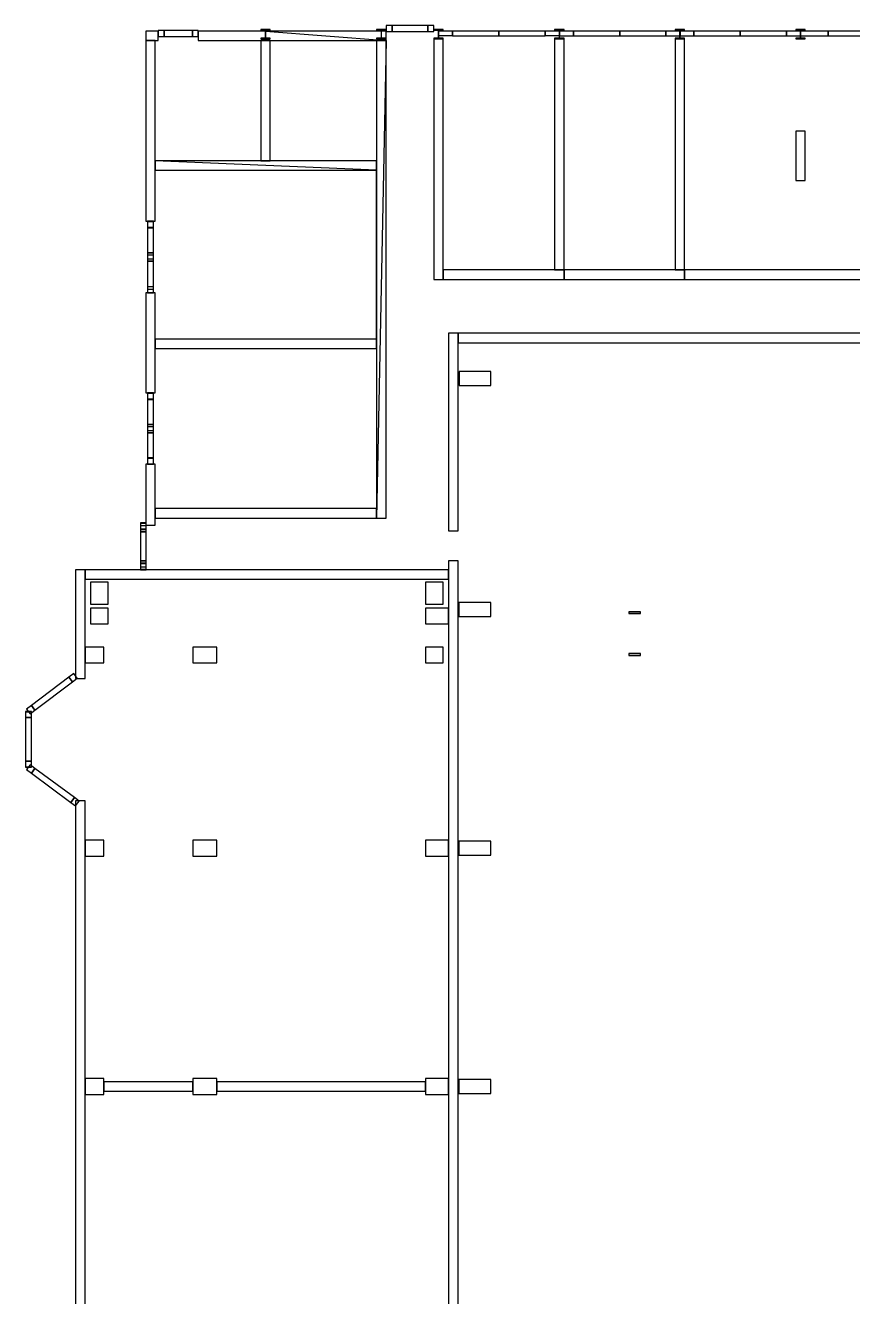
# Model space of a CAD drawing. Extents: x -90 to 76, y -159 to 143.
# Drawn here: x -90.4 to -7.1, y 15.4 to 143.4 of the extents above; entities that cross this region are included whole.
import ezdxf

# ---------------------------------------------------------------- set-up
doc = ezdxf.new("R2010")
doc.units = 0
doc.layers.get('0').update_dxf_attribs({"linetype": 'CONTINUOUS'})

msp = doc.modelspace()

# ---------------------------------------------------------------- linework, layer by layer
for points in [[(-54.070202, 142.798996), (-53.4702, 142.798996), (-53.4702, 142.798996), (-53.4702, 143.399002), (-53.4702, 143.399002), (-54.070202, 143.399002), (-54.070202, 143.399002), (-54.070202, 142.798996), (-54.070202, 142.798996)], [(-49.870201, 142.798996), (-49.870201, 143.399002), (-49.870201, 143.399002), (-53.4702, 143.399002), (-53.4702, 142.798996), (-53.4702, 142.798996), (-53.4702, 142.798996), (-49.870201, 142.798996), (-49.870201, 142.798996)], [(-49.270199, 142.798996), (-49.270199, 142.798996), (-49.270199, 142.798996), (-49.270199, 143.399002), (-49.870201, 143.399002), (-49.870201, 143.399002), (-49.870201, 143.399002), (-49.870201, 142.798996), (-49.270199, 142.798996)], [(-78.291801, 141.873596), (-78.291801, 141.873596), (-77.331802, 141.873596), (-77.033897, 141.873596), (-77.033897, 141.873596), (-77.033897, 142.833603), (-78.291801, 142.833603), (-78.291801, 142.833603), (-78.291801, 142.833603), (-78.291801, 141.873596)], [(-77.033897, 142.8936), (-77.033897, 142.8936), (-77.033897, 142.293594), (-77.033897, 142.293594), (-76.433899, 142.293594), (-76.433899, 142.293594), (-76.433899, 142.8936), (-76.433899, 142.8936), (-77.033897, 142.8936)], [(-76.433899, 142.8936), (-76.433899, 142.293594), (-76.433899, 142.293594), (-73.593903, 142.293594), (-73.593903, 142.8936), (-73.593903, 142.8936), (-73.593903, 142.8936), (-76.433899, 142.8936), (-76.433899, 142.8936)], [(-72.993896, 142.8936), (-73.593903, 142.8936), (-73.593903, 142.8936), (-73.593903, 142.293594), (-73.593903, 142.293594), (-72.993896, 142.293594), (-72.993896, 142.293594), (-72.993896, 142.8936), (-72.993896, 142.8936)], [(-66.230202, 142.833603), (-66.230202, 142.833603), (-72.993896, 142.833603), (-72.993896, 142.833603), (-72.993896, 141.873596), (-66.710197, 141.873596), (-66.230202, 141.873596), (-66.230202, 141.873596)], [(-66.710197, 142.931), (-66.710197, 142.931), (-66.334198, 142.931), (-66.334198, 142.931), (-66.334198, 142.931), (-66.313202, 142.9254), (-66.313202, 142.9254), (-66.292198, 142.9198), (-66.292198, 142.9198), (-66.276802, 142.904404), (-66.276802, 142.904404), (-66.261497, 142.889008), (-66.261497, 142.889008), (-66.254898, 142.864502), (-66.254898, 142.864502), (-66.250198, 142.847), (-66.250198, 142.190994), (-66.250198, 142.190994), (-66.250198, 142.190994), (-66.255798, 142.169998), (-66.255798, 142.169998), (-66.261497, 142.149002), (-66.261497, 142.149002), (-66.276802, 142.133698), (-66.276802, 142.133698), (-66.292099, 142.118301), (-66.292099, 142.118301), (-66.316597, 142.111694), (-66.316597, 142.111694), (-66.334198, 142.106995), (-66.710197, 142.106995), (-66.710197, 142.106995), (-66.710197, 142.039001), (-66.710197, 142.039001), (-66.710197, 142.039001), (-65.750198, 142.039001), (-65.750198, 142.106995), (-65.750198, 142.106995), (-66.126198, 142.106995), (-66.126198, 142.106995), (-66.126198, 142.106995), (-66.147202, 142.112701), (-66.147202, 142.112701), (-66.168198, 142.118301), (-66.168198, 142.118301), (-66.183601, 142.133698), (-66.183601, 142.133698), (-66.198997, 142.149002), (-66.198997, 142.149002), (-66.205498, 142.173492), (-66.205498, 142.173492), (-66.210197, 142.190994), (-66.210197, 142.847), (-66.210197, 142.847), (-66.210197, 142.847), (-66.204597, 142.867996), (-66.204597, 142.867996), (-66.198997, 142.888901), (-66.198997, 142.888901), (-66.183601, 142.904404), (-66.183601, 142.904404), (-66.168198, 142.9198), (-66.168198, 142.9198), (-66.1437, 142.9263), (-66.1437, 142.9263), (-66.126198, 142.931), (-65.750198, 142.931), (-65.750198, 142.931), (-65.750198, 142.998993), (-65.750198, 142.998993), (-65.750198, 142.998993), (-66.710197, 142.998993), (-66.710197, 142.931)], [(-54.070202, 141.873596), (-54.070202, 141.873596), (-54.070202, 142.833603), (-54.070202, 142.833603), (-66.230202, 142.833603), (-54.070202, 141.873596)], [(-66.230202, 142.833603), (-66.230202, 142.833603), (-66.230202, 141.873596)], [(-66.230202, 141.873596), (-66.230202, 142.833603), (-66.230202, 141.873596)], [(-66.230202, 142.833603), (-66.230202, 142.833603), (-66.230202, 142.833603)], [(-55.030201, 142.931), (-55.030201, 142.931), (-54.654202, 142.931), (-54.654202, 142.931), (-54.654202, 142.931), (-54.633202, 142.9254), (-54.633202, 142.9254), (-54.612202, 142.9198), (-54.612202, 142.9198), (-54.596699, 142.904404), (-54.596699, 142.904404), (-54.581501, 142.889008), (-54.581501, 142.889008), (-54.574902, 142.864502), (-54.574902, 142.864502), (-54.570202, 142.847), (-54.570202, 142.190994), (-54.570202, 142.190994), (-54.570202, 142.190994), (-54.575802, 142.169998), (-54.575802, 142.169998), (-54.581501, 142.149002), (-54.581501, 142.149002), (-54.596802, 142.133698), (-54.596802, 142.133698), (-54.612202, 142.118195), (-54.612202, 142.118195), (-54.6366, 142.111603), (-54.6366, 142.111603), (-54.654202, 142.106995), (-55.030201, 142.106995), (-55.030201, 142.106995), (-55.030201, 142.039001), (-55.030201, 142.039001), (-55.030201, 142.039001), (-54.070202, 142.039001), (-54.070202, 142.106995), (-54.070202, 142.106995), (-54.446201, 142.106995), (-54.446201, 142.106995), (-54.446201, 142.106995), (-54.467098, 142.112701), (-54.467098, 142.112701), (-54.488201, 142.118301), (-54.488201, 142.118301), (-54.503601, 142.133698), (-54.503601, 142.133698), (-54.519001, 142.149002), (-54.519001, 142.149002), (-54.525501, 142.173492), (-54.525501, 142.173492), (-54.530201, 142.190994), (-54.530201, 142.847), (-54.530201, 142.847), (-54.530201, 142.847), (-54.524601, 142.867996), (-54.524601, 142.867996), (-54.519001, 142.889008), (-54.519001, 142.889008), (-54.503601, 142.904404), (-54.503601, 142.904404), (-54.488201, 142.9198), (-54.488201, 142.9198), (-54.463699, 142.9263), (-54.463699, 142.9263), (-54.446201, 142.931), (-54.070202, 142.931), (-54.070202, 142.931), (-54.070202, 142.998993), (-54.070202, 142.998993), (-54.070202, 142.998993), (-55.030201, 142.998993), (-55.030201, 142.931)], [(-49.270199, 142.931), (-49.270199, 142.931), (-48.894199, 142.931), (-48.894199, 142.931), (-48.894199, 142.931), (-48.873199, 142.9254), (-48.873199, 142.9254), (-48.8521, 142.9198), (-48.8521, 142.9198), (-48.8367, 142.904404), (-48.8367, 142.904404), (-48.821499, 142.889008), (-48.821499, 142.889008), (-48.814899, 142.864502), (-48.814899, 142.864502), (-48.8102, 142.847), (-48.8102, 142.190994), (-48.8102, 142.190994), (-48.8102, 142.190994), (-48.815701, 142.169998), (-48.815701, 142.169998), (-48.821499, 142.149002), (-48.821499, 142.149002), (-48.8368, 142.133698), (-48.8368, 142.133698), (-48.8521, 142.118301), (-48.8521, 142.118301), (-48.876598, 142.111694), (-48.876598, 142.111694), (-48.894199, 142.106995), (-49.270199, 142.106995), (-49.270199, 142.106995), (-49.270199, 142.039001), (-49.270199, 142.039001), (-49.270199, 142.039001), (-48.3102, 142.039001), (-48.3102, 142.106995), (-48.3102, 142.106995), (-48.686199, 142.106995), (-48.686199, 142.106995), (-48.686199, 142.106995), (-48.707199, 142.112701), (-48.707199, 142.112701), (-48.728199, 142.118301), (-48.728199, 142.118301), (-48.743599, 142.133698), (-48.743599, 142.133698), (-48.758999, 142.149002), (-48.758999, 142.149002), (-48.765499, 142.173492), (-48.765499, 142.173492), (-48.770199, 142.190994), (-48.770199, 142.847), (-48.770199, 142.847), (-48.770199, 142.847), (-48.764599, 142.867996), (-48.764599, 142.867996), (-48.758999, 142.889008), (-48.758999, 142.889008), (-48.743599, 142.904404), (-48.743599, 142.904404), (-48.728199, 142.9198), (-48.728199, 142.9198), (-48.703701, 142.9263), (-48.703701, 142.9263), (-48.686199, 142.931), (-48.3102, 142.931), (-48.3102, 142.931), (-48.3102, 142.998993), (-48.3102, 142.998993), (-48.3102, 142.998993), (-49.270199, 142.998993), (-49.270199, 142.931)], [(-48.8102, 142.373596), (-47.370201, 142.373596), (-47.370201, 142.833603), (-47.370201, 142.833603), (-48.8102, 142.833603), (-48.8102, 142.833603), (-48.8102, 142.833603), (-48.8102, 142.373596), (-48.8102, 142.373596)], [(-43.510201, 142.358994), (-42.710201, 142.358994), (-42.710201, 142.819), (-42.710201, 142.819), (-43.510201, 142.819), (-43.510201, 142.819), (-47.370201, 142.819), (-47.370201, 142.819), (-47.370201, 142.819), (-47.370201, 142.358994), (-47.370201, 142.358994), (-43.510201, 142.358994), (-43.510201, 142.358994)], [(-38.050201, 142.358994), (-38.050201, 142.358994), (-38.050201, 142.373596), (-38.050201, 142.373596), (-38.050201, 142.819), (-38.050201, 142.819), (-42.710201, 142.819), (-42.710201, 142.819), (-42.710201, 142.819), (-42.710201, 142.358994), (-42.710201, 142.358994), (-38.050201, 142.358994)], [(-36.590199, 142.373596), (-36.590199, 142.813599), (-36.590199, 142.813599), (-36.590199, 142.833603), (-36.590199, 142.833603), (-38.050201, 142.833603), (-38.050201, 142.833603), (-38.050201, 142.819), (-38.050201, 142.373596), (-38.050201, 142.373596), (-36.590199, 142.373596), (-36.590199, 142.373596)], [(-37.090199, 142.931), (-37.090199, 142.931), (-36.714199, 142.931), (-36.714199, 142.931), (-36.714199, 142.931), (-36.6931, 142.9254), (-36.6931, 142.9254), (-36.672199, 142.9198), (-36.672199, 142.9198), (-36.656799, 142.904404), (-36.656799, 142.904404), (-36.641499, 142.889008), (-36.641499, 142.889008), (-36.6348, 142.864395), (-36.6348, 142.864395), (-36.630199, 142.847), (-36.630199, 142.190994), (-36.630199, 142.190994), (-36.630199, 142.190994), (-36.635799, 142.169998), (-36.635799, 142.169998), (-36.641499, 142.149002), (-36.641499, 142.149002), (-36.656799, 142.133698), (-36.656799, 142.133698), (-36.6721, 142.118301), (-36.6721, 142.118301), (-36.696602, 142.111694), (-36.696602, 142.111694), (-36.714199, 142.106995), (-37.090199, 142.106995), (-37.090199, 142.106995), (-37.090199, 142.039001), (-37.090199, 142.039001), (-37.090199, 142.039001), (-36.130199, 142.039001), (-36.130199, 142.106995), (-36.130199, 142.106995), (-36.506199, 142.106995), (-36.506199, 142.106995), (-36.506199, 142.106995), (-36.5271, 142.112701), (-36.5271, 142.112701), (-36.548199, 142.118301), (-36.548199, 142.118301), (-36.563599, 142.133698), (-36.563599, 142.133698), (-36.578999, 142.149002), (-36.578999, 142.149002), (-36.585499, 142.173492), (-36.585499, 142.173492), (-36.590199, 142.190994), (-36.590199, 142.847), (-36.590199, 142.847), (-36.590199, 142.847), (-36.584599, 142.867996), (-36.584599, 142.867996), (-36.578999, 142.889008), (-36.578999, 142.889008), (-36.563599, 142.904404), (-36.563599, 142.904404), (-36.548199, 142.9198), (-36.548199, 142.9198), (-36.523701, 142.9263), (-36.523701, 142.9263), (-36.506199, 142.931), (-36.130199, 142.931), (-36.130199, 142.931), (-36.130199, 142.998993), (-36.130199, 142.998993), (-36.130199, 142.998993), (-37.090199, 142.998993), (-37.090199, 142.931)], [(-36.590199, 142.373596), (-36.590199, 142.353607), (-36.590199, 142.353607), (-36.590199, 142.353607), (-35.190201, 142.353607), (-35.190201, 142.813599), (-35.190201, 142.813599), (-36.590199, 142.813599), (-36.590199, 142.813599)], [(-36.590199, 142.813599), (-36.590199, 142.373596), (-36.590199, 142.813599)], [(-36.590199, 142.373596), (-36.590199, 142.373596)], [(-36.590199, 142.373596), (-36.590199, 142.373596)], [(-31.3302, 142.358994), (-30.530199, 142.358994), (-30.530199, 142.819), (-30.530199, 142.819), (-31.3302, 142.819), (-31.3302, 142.819), (-35.190201, 142.819), (-35.190201, 142.819), (-35.190201, 142.819), (-35.190201, 142.358994), (-35.190201, 142.358994), (-31.3302, 142.358994), (-31.3302, 142.358994)], [(-25.870199, 142.358994), (-25.870199, 142.358994), (-25.870199, 142.813599), (-25.870199, 142.813599), (-25.870199, 142.819), (-25.870199, 142.819), (-30.530199, 142.819), (-30.530199, 142.819), (-30.530199, 142.819), (-30.530199, 142.358994), (-30.530199, 142.358994), (-25.870199, 142.358994)], [(-24.450199, 142.813599), (-24.450199, 142.813599), (-25.870199, 142.813599), (-25.870199, 142.358994), (-25.870199, 142.358994), (-25.870199, 142.353607), (-25.870199, 142.353607), (-24.450199, 142.353607), (-24.450199, 142.353607), (-24.450199, 142.353607), (-24.450199, 142.361603)], [(-24.950199, 142.931), (-24.950199, 142.931), (-24.5742, 142.931), (-24.5742, 142.931), (-24.5742, 142.931), (-24.553101, 142.9254), (-24.553101, 142.9254), (-24.5322, 142.9198), (-24.5322, 142.9198), (-24.5168, 142.904404), (-24.5168, 142.904404), (-24.501499, 142.889008), (-24.501499, 142.889008), (-24.4949, 142.864502), (-24.4949, 142.864502), (-24.4902, 142.847), (-24.4902, 142.190994), (-24.4902, 142.190994), (-24.4902, 142.190994), (-24.4958, 142.169998), (-24.4958, 142.169998), (-24.501499, 142.149002), (-24.501499, 142.149002), (-24.5168, 142.133698), (-24.5168, 142.133698), (-24.532101, 142.118301), (-24.532101, 142.118301), (-24.556601, 142.111694), (-24.556601, 142.111694), (-24.5742, 142.106995), (-24.950199, 142.106995), (-24.950199, 142.106995), (-24.950199, 142.039001), (-24.950199, 142.039001), (-24.950199, 142.039001), (-23.9902, 142.039001), (-23.9902, 142.106995), (-23.9902, 142.106995), (-24.366199, 142.106995), (-24.366199, 142.106995), (-24.366199, 142.106995), (-24.3871, 142.112701), (-24.3871, 142.112701), (-24.408199, 142.118301), (-24.408199, 142.118301), (-24.423599, 142.133698), (-24.423599, 142.133698), (-24.438999, 142.149002), (-24.438999, 142.149002), (-24.445499, 142.173492), (-24.445499, 142.173492), (-24.4501, 142.190994), (-24.450199, 142.847), (-24.450199, 142.847), (-24.450199, 142.847), (-24.444599, 142.867996), (-24.444599, 142.867996), (-24.438999, 142.889008), (-24.438999, 142.889008), (-24.423599, 142.904404), (-24.423599, 142.904404), (-24.408199, 142.9198), (-24.408199, 142.9198), (-24.383699, 142.9263), (-24.383699, 142.9263), (-24.366199, 142.931), (-23.9902, 142.931), (-23.9902, 142.931), (-23.9902, 142.998993), (-23.9902, 142.998993), (-23.9902, 142.998993), (-24.950199, 142.998993), (-24.950199, 142.931)], [(-24.450199, 142.361603), (-24.450199, 142.361603), (-23.0502, 142.361603), (-23.0502, 142.821594), (-23.0502, 142.821594), (-24.450199, 142.821594), (-24.450199, 142.821594), (-24.450199, 142.821594), (-24.450199, 142.813599)], [(-24.450199, 142.361603), (-24.450199, 142.813599), (-24.450199, 142.813599)], [(-24.450199, 142.813599), (-24.450199, 142.361603), (-24.450199, 142.361603)], [(-19.190201, 142.358994), (-18.3902, 142.358994), (-18.3902, 142.819), (-18.3902, 142.819), (-19.190201, 142.819), (-19.190201, 142.819), (-23.0502, 142.819), (-23.0502, 142.819), (-23.0502, 142.819), (-23.0502, 142.358994), (-23.0502, 142.358994), (-19.190201, 142.358994), (-19.190201, 142.358994)], [(-13.7302, 142.358994), (-13.7302, 142.358994), (-13.7302, 142.358994), (-13.7302, 142.819), (-13.7302, 142.819), (-18.3902, 142.819), (-18.3902, 142.819), (-18.3902, 142.819), (-18.3902, 142.358994), (-18.3902, 142.358994), (-13.7302, 142.358994)], [(-9.5102, 142.361603), (-9.5102, 142.361603), (-9.5102, 142.821594), (-9.5102, 142.821594), (-9.5102, 142.821594), (-13.7302, 142.821594), (-13.7302, 142.361603), (-13.7302, 142.361603), (-9.5102, 142.361603)], [(-12.7902, 142.931), (-12.7902, 142.931), (-12.4142, 142.931), (-12.4142, 142.931), (-12.4142, 142.931), (-12.3932, 142.9254), (-12.3932, 142.9254), (-12.3722, 142.9198), (-12.3722, 142.9198), (-12.3568, 142.904404), (-12.3568, 142.904404), (-12.3415, 142.889008), (-12.3415, 142.889008), (-12.3349, 142.864502), (-12.3349, 142.864502), (-12.3302, 142.847), (-12.3302, 142.190994), (-12.3302, 142.190994), (-12.3302, 142.190994), (-12.3358, 142.169998), (-12.3358, 142.169998), (-12.3415, 142.149002), (-12.3415, 142.149002), (-12.3568, 142.133698), (-12.3568, 142.133698), (-12.3721, 142.118195), (-12.3721, 142.118195), (-12.3966, 142.111603), (-12.3966, 142.111603), (-12.4142, 142.106995), (-12.7902, 142.106995), (-12.7902, 142.106995), (-12.7902, 142.039001), (-12.7902, 142.039001), (-12.7902, 142.039001), (-11.8302, 142.039001), (-11.8302, 142.106995), (-11.8302, 142.106995), (-12.2062, 142.106995), (-12.2062, 142.106995), (-12.2062, 142.106995), (-12.2271, 142.112701), (-12.2271, 142.112701), (-12.2481, 142.118301), (-12.2481, 142.118301), (-12.2636, 142.133698), (-12.2636, 142.133698), (-12.279, 142.149002), (-12.279, 142.149002), (-12.2855, 142.173492), (-12.2855, 142.173492), (-12.2902, 142.190994), (-12.2902, 142.847), (-12.2902, 142.847), (-12.2902, 142.847), (-12.2846, 142.867996), (-12.2846, 142.867996), (-12.279, 142.889008), (-12.279, 142.889008), (-12.2636, 142.904404), (-12.2636, 142.904404), (-12.2482, 142.9198), (-12.2482, 142.9198), (-12.2237, 142.9263), (-12.2237, 142.9263), (-12.2062, 142.931), (-11.8302, 142.931), (-11.8302, 142.931), (-11.8302, 142.998993), (-11.8302, 142.998993), (-11.8302, 142.998993), (-12.7902, 142.998993), (-12.7902, 142.931)], [(-5.6502, 142.358994), (-4.8502, 142.358994), (-4.8502, 142.819), (-4.8502, 142.819), (-5.6502, 142.819), (-5.6502, 142.819), (-9.5102, 142.819), (-9.5102, 142.819), (-9.5102, 142.819), (-9.5102, 142.358994), (-9.5102, 142.358994), (-5.6502, 142.358994), (-5.6502, 142.358994)], [(-78.291801, 141.873596), (-78.291801, 141.873596), (-78.291801, 123.673599), (-78.291801, 123.673599), (-77.331802, 123.673599), (-77.331802, 128.813599), (-77.331802, 129.773605), (-77.331802, 129.773605), (-77.331802, 141.873596), (-77.331802, 141.873596), (-77.331802, 141.873596), (-78.291801, 141.873596)], [(-66.230202, 141.873596), (-66.230202, 141.873596), (-66.230202, 141.873596), (-66.710197, 141.873596), (-66.710197, 141.873596), (-66.710197, 129.773605)], [(-65.750198, 141.873596), (-66.230202, 141.873596)], [(-66.230202, 141.873596), (-65.750198, 141.873596)], [(-66.230202, 141.873596), (-66.230202, 141.873596), (-66.230202, 141.873596)], [(-65.750198, 129.773605), (-65.750198, 129.773605), (-65.750198, 141.873596)], [(-65.750198, 141.873596), (-55.030201, 141.873596), (-55.030201, 141.873596)], [(-55.030201, 141.873596), (-55.030201, 141.873596), (-55.030201, 129.773605)], [(-55.030201, 93.773598), (-54.070202, 93.773598), (-54.070202, 93.773598), (-54.070202, 93.773598), (-54.070202, 141.873596), (-55.030201, 93.773598)], [(-54.070202, 141.873596), (-54.070202, 141.873596), (-55.030201, 141.873596), (-54.070202, 141.873596)], [(-55.030201, 141.873596), (-55.030201, 141.873596), (-54.070202, 141.873596)], [(-48.3102, 117.813599), (-48.3102, 118.773598), (-48.3102, 118.773598), (-48.3102, 142.039001), (-49.270199, 142.039001), (-49.270199, 142.039001), (-49.270199, 117.813599), (-49.270199, 117.813599), (-48.3102, 117.813599), (-48.3102, 117.813599)], [(-36.130199, 118.773598), (-36.130199, 142.039001), (-36.130199, 142.039001), (-37.090199, 142.039001), (-37.090199, 142.039001), (-37.090199, 118.773598), (-37.090199, 118.773598), (-36.130199, 118.773598)], [(-23.9902, 118.773598), (-23.9902, 142.039001), (-23.9902, 142.039001), (-24.950199, 142.039001), (-24.950199, 142.039001), (-24.950199, 118.773598), (-24.950199, 118.773598)], [(-12.7902, 132.753601), (-12.7902, 127.793602), (-12.7902, 127.793602), (-11.8302, 127.793602), (-11.8302, 127.793602), (-11.8302, 132.753601), (-11.8302, 132.753601), (-12.7902, 132.753601), (-12.7902, 132.753601)], [(-66.710197, 129.773605), (-66.710197, 129.773605), (-77.331802, 129.773605)], [(-77.331802, 129.773605), (-77.331802, 128.813599), (-77.331802, 128.813599), (-77.331802, 128.813599), (-55.030201, 128.813599), (-77.331802, 129.773605)], [(-66.710197, 129.773605), (-66.710197, 129.773605), (-65.750198, 129.773605)], [(-65.750198, 129.773605), (-65.750198, 129.773605), (-66.710197, 129.773605)], [(-55.030201, 129.773605), (-65.750198, 129.773605), (-65.750198, 129.773605)], [(-55.030201, 129.773605), (-55.030201, 129.773605), (-55.030201, 128.813599)], [(-55.030201, 128.813599), (-55.030201, 129.773605), (-55.030201, 128.813599)], [(-55.030201, 129.773605), (-55.030201, 129.773605), (-55.030201, 129.773605)], [(-55.030201, 128.813599), (-55.030201, 111.813599), (-55.030201, 111.813599), (-55.030201, 128.813599)], [(-78.111801, 123.673599), (-78.111801, 123.073601), (-78.111801, 123.073601), (-77.511803, 123.073601), (-77.511803, 123.073601), (-77.511803, 123.673599), (-77.511803, 123.673599), (-78.111801, 123.673599), (-78.111801, 123.673599)], [(-78.111801, 123.613602), (-78.111801, 123.013603), (-78.111801, 123.013603), (-77.511803, 123.013603), (-77.511803, 123.013603), (-77.511803, 123.613602), (-77.511803, 123.613602), (-78.111801, 123.613602), (-78.111801, 123.613602)], [(-78.111801, 120.493599), (-77.511803, 120.493599), (-77.511803, 120.493599), (-77.511803, 123.013603), (-78.111801, 123.013603), (-78.111801, 123.013603), (-78.111801, 123.013603), (-78.111801, 120.493599), (-78.111801, 120.493599)], [(-78.111801, 120.493599), (-78.111801, 119.8936), (-78.111801, 119.8936), (-77.511803, 119.8936), (-77.511803, 119.8936), (-77.511803, 120.493599), (-77.511803, 120.493599), (-78.111801, 120.493599), (-78.111801, 120.493599)], [(-78.111801, 120.253601), (-78.111801, 119.653603), (-78.111801, 119.653603), (-77.511803, 119.653603), (-77.511803, 119.653603), (-77.511803, 120.253601), (-77.511803, 120.253601), (-78.111801, 120.253601), (-78.111801, 120.253601)], [(-78.111801, 116.833603), (-77.511803, 116.833603), (-77.511803, 119.653603), (-77.511803, 119.653603), (-78.111801, 119.653603), (-78.111801, 119.653603), (-78.111801, 116.833603), (-78.111801, 116.833603), (-78.111801, 116.833603)], [(-36.130199, 117.813599), (-36.130199, 117.813599), (-36.130199, 118.773598), (-37.090199, 118.773598), (-37.090199, 118.773598), (-37.090199, 118.773598), (-48.3102, 118.773598)], [(-48.3102, 118.773598), (-48.3102, 117.813599), (-48.3102, 118.773598)], [(-48.3102, 117.813599), (-48.3102, 117.813599)], [(-48.3102, 117.813599), (-36.130199, 117.813599), (-36.130199, 117.813599)], [(-48.3102, 117.813599), (-48.3102, 117.813599)], [(-37.090199, 118.773598), (-37.090199, 118.773598), (-37.090199, 118.773598)], [(-37.090199, 118.773598), (-36.130199, 118.773598), (-37.090199, 118.773598)], [(-23.9902, 118.773598), (-24.950199, 118.773598), (-24.950199, 118.773598), (-24.950199, 118.773598), (-36.130199, 118.773598)], [(-36.130199, 118.773598), (-36.130199, 117.813599), (-36.130199, 118.773598)], [(-36.130199, 117.813599), (-36.130199, 117.813599), (-23.9902, 117.813599)], [(-36.130199, 117.813599), (-36.130199, 117.813599), (-36.130199, 117.813599)], [(-24.950199, 118.773598), (-24.950199, 118.773598), (-24.950199, 118.773598)], [(-24.950199, 118.773598), (-23.9902, 118.773598), (-24.950199, 118.773598)], [(-23.9902, 117.813599), (-23.9902, 117.813599), (-23.9902, 118.773598)], [(2.1698, 118.773598), (-23.9902, 118.773598), (-23.9902, 118.773598)], [(-23.9902, 117.813599), (-23.9902, 117.813599), (30.649799, 117.813599), (30.649799, 117.813599), (30.649799, 118.773598)], [(-23.9902, 118.773598), (-23.9902, 117.813599)], [(-23.9902, 117.813599), (-23.9902, 117.813599), (-23.9902, 117.813599)], [(-78.111801, 116.473602), (-78.111801, 116.473602), (-77.511803, 116.473602), (-77.511803, 116.473602), (-77.511803, 117.073601), (-77.511803, 117.073601), (-78.111801, 117.073601), (-78.111801, 117.073601), (-78.111801, 116.473602)], [(-77.331802, 111.813599), (-77.331802, 116.473602), (-77.331802, 116.473602), (-78.291801, 116.473602), (-78.291801, 116.473602), (-78.291801, 106.3936), (-78.291801, 106.3936), (-77.331802, 106.3936), (-77.331802, 110.8536), (-77.331802, 111.813599), (-77.331802, 111.813599)], [(-55.030201, 111.813599), (-55.030201, 111.813599), (-77.331802, 111.813599), (-77.331802, 110.8536), (-77.331802, 110.8536), (-55.030201, 110.8536), (-55.030201, 110.8536)], [(-55.030201, 111.813599), (-55.030201, 110.8536), (-55.030201, 110.8536), (-55.030201, 94.733597), (-55.030201, 94.733597)], [(-55.030201, 110.8536), (-55.030201, 111.813599), (-55.030201, 111.813599), (-55.030201, 110.8536)], [(-46.8102, 111.433601), (-46.8102, 112.3936), (-46.8102, 112.3936), (-47.770199, 112.3936), (-47.770199, 112.3936), (-47.770199, 112.3936), (-47.770199, 92.498299), (-46.8102, 92.498299), (-46.8102, 92.498299), (-46.8102, 111.433601), (-46.8102, 111.433601)], [(25.5898, 112.3936), (-46.8102, 112.3936), (-46.8102, 112.3936)], [(-46.8102, 112.3936), (-46.8102, 111.433601), (-46.8102, 111.433601), (-46.8102, 112.3936)], [(-46.8102, 111.433601), (25.5898, 111.433601), (25.5898, 111.433601)], [(-46.720299, 107.133598), (-43.520302, 107.133598), (-43.520302, 107.133598), (-43.520302, 108.5336), (-43.520302, 108.5336), (-46.720299, 108.5336), (-46.720299, 108.5336), (-46.720299, 107.133598), (-46.720299, 107.133598)], [(-78.111801, 106.3936), (-78.111801, 105.793602), (-78.111801, 105.793602), (-77.511803, 105.793602), (-77.511803, 105.793602), (-77.511803, 106.3936), (-77.511803, 106.3936), (-78.111801, 106.3936), (-78.111801, 106.3936)], [(-78.111801, 106.333603), (-78.111801, 105.733597), (-78.111801, 105.733597), (-77.511803, 105.733597), (-77.511803, 105.733597), (-77.511803, 106.333603), (-77.511803, 106.333603), (-78.111801, 106.333603), (-78.111801, 106.333603)], [(-78.111801, 103.2136), (-77.511803, 103.2136), (-77.511803, 103.2136), (-77.511803, 105.733597), (-78.111801, 105.733597), (-78.111801, 105.733597), (-78.111801, 105.733597), (-78.111801, 103.2136), (-78.111801, 103.2136)], [(-78.111801, 103.2136), (-78.111801, 102.613602), (-78.111801, 102.613602), (-77.511803, 102.613602), (-77.511803, 102.613602), (-77.511803, 103.2136), (-77.511803, 103.2136), (-78.111801, 103.2136), (-78.111801, 103.2136)], [(-78.111801, 102.973602), (-78.111801, 102.373596), (-78.111801, 102.373596), (-77.511803, 102.373596), (-77.511803, 102.373596), (-77.511803, 102.973602), (-77.511803, 102.973602), (-78.111801, 102.973602), (-78.111801, 102.973602)], [(-78.111801, 99.8536), (-77.511803, 99.8536), (-77.511803, 99.8536), (-77.511803, 102.373596), (-78.111801, 102.373596), (-78.111801, 102.373596), (-78.111801, 102.373596), (-78.111801, 99.8536), (-78.111801, 99.8536)], [(-77.331802, 93.773598), (-77.331802, 94.733597), (-77.331802, 99.193604), (-77.331802, 99.193604), (-78.291801, 99.193604), (-78.291801, 93.073601), (-78.291801, 93.073601), (-77.331802, 93.073601), (-77.331802, 93.073601), (-77.331802, 93.073601), (-77.331802, 93.773598)], [(-78.111801, 99.8536), (-78.111801, 99.253601), (-78.111801, 99.253601), (-77.511803, 99.253601), (-77.511803, 99.253601), (-77.511803, 99.8536), (-77.511803, 99.8536), (-78.111801, 99.8536), (-78.111801, 99.8536)], [(-78.111801, 99.193604), (-78.111801, 99.193604), (-78.111801, 99.193604), (-77.511803, 99.193604), (-77.511803, 99.793602), (-77.511803, 99.793602), (-77.511803, 99.793602), (-78.111801, 99.793602), (-78.111801, 99.193604)], [(-55.030201, 94.733597), (-55.030201, 94.733597), (-77.331802, 94.733597), (-77.331802, 93.773598), (-77.331802, 93.773598), (-77.331802, 93.773598), (-55.030201, 93.773598)], [(-55.030201, 94.733597), (-55.030201, 93.773598), (-55.030201, 93.773598)], [(-55.030201, 93.773598), (-55.030201, 94.733597), (-55.030201, 94.733597), (-55.030201, 93.773598)], [(-78.231796, 93.293602), (-78.231796, 93.293602), (-78.831802, 93.293602), (-78.831802, 93.293602), (-78.831802, 92.693604), (-78.831802, 92.693604), (-78.231796, 92.693604), (-78.231796, 92.693604), (-78.231796, 93.293602)], [(-78.231796, 92.633598), (-78.231796, 93.233597), (-78.231796, 93.233597), (-78.831802, 93.233597), (-78.831802, 93.233597), (-78.831802, 92.633598), (-78.831802, 92.633598), (-78.231796, 92.633598), (-78.231796, 92.633598)], [(-78.231796, 92.3936), (-78.231796, 92.993599), (-78.231796, 92.993599), (-78.831802, 92.993599), (-78.831802, 92.993599), (-78.831802, 92.3936), (-78.831802, 92.3936), (-78.231796, 92.3936), (-78.231796, 92.3936)], [(-78.231796, 92.3936), (-78.831802, 92.3936), (-78.831802, 92.3936), (-78.831802, 89.478302), (-78.231796, 89.478302), (-78.231796, 89.478302), (-78.231796, 89.478302), (-78.231796, 92.3936), (-78.231796, 92.3936)], [(-84.410202, 88.5783), (-84.410202, 88.5783), (-85.370201, 88.5783), (-85.370201, 88.5783), (-85.370201, 77.633598), (-85.370201, 77.633598), (-84.410202, 77.633598), (-84.410202, 79.193604), (-84.410202, 80.793602), (-84.410202, 80.793602), (-84.410202, 87.618301), (-84.410202, 88.5783)], [(-84.410202, 87.618301), (-84.410202, 87.618301), (-84.410202, 88.5783)], [(-84.410202, 87.618301), (-84.410202, 87.618301), (-47.770199, 87.618301), (-47.770199, 87.618301), (-47.770199, 88.5783), (-47.770199, 88.5783), (-84.410202, 88.5783)], [(-84.410202, 88.5783), (-84.410202, 87.618301), (-84.410202, 88.5783)], [(-78.231796, 88.878304), (-78.231796, 89.478302), (-78.231796, 89.478302), (-78.831802, 89.478302), (-78.831802, 89.478302), (-78.831802, 88.878304), (-78.831802, 88.878304), (-78.231796, 88.878304), (-78.231796, 88.878304)], [(-78.231796, 88.638298), (-78.231796, 89.238297), (-78.231796, 89.238297), (-78.831802, 89.238297), (-78.831802, 89.238297), (-78.831802, 88.638298), (-78.831802, 88.638298), (-78.231796, 88.638298), (-78.231796, 88.638298)], [(-78.231796, 88.5783), (-78.231796, 89.178299), (-78.231796, 89.178299), (-78.831802, 89.178299), (-78.831802, 89.178299), (-78.831802, 88.5783), (-78.831802, 88.5783), (-78.231796, 88.5783), (-78.231796, 88.5783)], [(-46.8102, -158.381805), (-46.8102, -158.381805), (-46.8102, -158.381805), (-46.8102, 89.458298), (-46.8102, 89.458298), (-47.770199, 89.458298), (-47.770199, 89.458298), (-47.770199, 88.5783), (-47.770199, 87.618301), (-47.770199, 84.7136), (-47.770199, 83.113602), (-47.770199, 83.113602), (-47.770199, 61.333599), (-47.770199, 59.733601), (-47.770199, 37.333599), (-47.770199, 37.333599), (-47.770199, 35.733601), (-47.770199, 13.3336), (-47.770199, 11.7336), (-47.770199, -4.9064)], [(-84.410202, 87.618301), (-84.410202, 87.618301), (-84.410202, 87.618301)], [(-83.864197, 87.313599), (-83.864197, 85.113602), (-82.064201, 85.113602), (-82.064201, 85.113602), (-82.064201, 85.113602), (-82.064201, 87.313599), (-83.864197, 87.313599), (-83.864197, 87.313599), (-83.864197, 87.313599)], [(-50.110199, 87.313599), (-50.110199, 85.113602), (-50.110199, 85.113602), (-48.3102, 85.113602), (-48.3102, 85.113602), (-48.3102, 87.313599), (-48.3102, 87.313599), (-50.110199, 87.313599), (-50.110199, 87.313599)], [(-82.064201, 83.113602), (-82.064201, 83.113602), (-82.064201, 83.113602), (-82.064201, 84.7136), (-83.864197, 84.7136), (-83.864197, 84.7136), (-83.864197, 84.7136), (-83.864197, 83.113602), (-82.064201, 83.113602)], [(-50.090199, 83.113602), (-47.770199, 83.113602), (-47.770199, 84.7136), (-47.770199, 84.7136), (-50.090199, 84.7136), (-50.090199, 84.7136), (-50.090199, 84.7136), (-50.090199, 83.113602), (-50.090199, 83.113602)], [(-46.730202, 83.873596), (-43.530201, 83.873596), (-43.530201, 83.873596), (-43.530201, 85.273598), (-43.530201, 85.273598), (-46.730202, 85.273598), (-46.730202, 85.273598), (-46.730202, 83.873596), (-46.730202, 83.873596)], [(-29.610201, 84.3536), (-29.610201, 84.153603)], [(-28.449499, 84.3536), (-29.610201, 84.3536)], [(-29.610201, 84.3536), (-29.610201, 84.153603)], [(-28.449499, 84.3536), (-29.610201, 84.3536)], [(-29.610201, 84.153603), (-29.610201, 84.153603), (-29.610201, 84.153603)], [(-29.610201, 84.153603), (-28.449499, 84.153603), (-29.610201, 84.153603)], [(-29.610201, 84.153603), (-29.610201, 84.153603), (-29.610201, 84.153603)], [(-29.610201, 84.153603), (-28.449499, 84.153603), (-29.610201, 84.153603)], [(-28.449499, 84.3536), (-28.449499, 84.3536)], [(-28.449499, 84.153603), (-28.449499, 84.3536)], [(-28.449499, 84.3536), (-28.449499, 84.3536)], [(-28.449499, 84.153603), (-28.449499, 84.3536)], [(-28.449499, 84.153603), (-28.449499, 84.153603), (-28.449499, 84.153603)], [(-28.449499, 84.153603), (-28.449499, 84.153603), (-28.449499, 84.153603)], [(-28.449499, 84.153603), (-28.449499, 84.153603), (-28.449499, 84.153603)], [(-28.449499, 84.153603), (-28.449499, 84.153603), (-28.449499, 84.153603)], [(-84.410202, 79.193604), (-82.510201, 79.193604), (-82.510201, 79.193604), (-82.510201, 80.793602), (-84.410202, 80.793602), (-84.410202, 80.793602), (-84.410202, 79.193604), (-84.410202, 79.193604), (-84.410202, 79.193604)], [(-73.530197, 79.193604), (-71.130203, 79.193604), (-71.130203, 79.193604), (-71.130203, 80.793602), (-71.130203, 80.793602), (-73.530197, 80.793602), (-73.530197, 80.793602), (-73.530197, 79.193604), (-73.530197, 79.193604)], [(-50.110199, 80.793602), (-50.110199, 80.793602), (-50.110199, 80.793602), (-50.110199, 79.193604), (-48.3102, 79.193604), (-48.3102, 79.193604), (-48.3102, 79.193604), (-48.3102, 80.793602), (-50.110199, 80.793602)], [(-29.610201, 80.153603), (-29.610201, 79.953598)], [(-28.449499, 80.153603), (-29.610201, 80.153603)], [(-29.610201, 80.153603), (-29.610201, 79.953598)], [(-28.449499, 80.153603), (-29.610201, 80.153603)], [(-29.610201, 79.953598), (-29.610201, 79.953598), (-29.610201, 79.953598)], [(-29.610201, 79.953598), (-28.449499, 79.953598), (-29.610201, 79.953598)], [(-29.610201, 79.953598), (-29.610201, 79.953598), (-29.610201, 79.953598)], [(-29.610201, 79.953598), (-28.449499, 79.953598), (-29.610201, 79.953598)], [(-28.449499, 80.153603), (-28.449499, 80.153603)], [(-28.449499, 79.953598), (-28.449499, 80.153603)], [(-28.449499, 80.153603), (-28.449499, 80.153603)], [(-28.449499, 79.953598), (-28.449499, 80.153603)], [(-28.449499, 79.953598), (-28.449499, 79.953598), (-28.449499, 79.953598)], [(-28.449499, 79.953598), (-28.449499, 79.953598), (-28.449499, 79.953598)], [(-28.449499, 79.953598), (-28.449499, 79.953598), (-28.449499, 79.953598)], [(-28.449499, 79.953598), (-28.449499, 79.953598), (-28.449499, 79.953598)], [(-85.5513, 78.132401), (-86.029701, 77.770203), (-86.029701, 77.770203), (-86.029701, 77.770203), (-85.667503, 77.291801), (-85.189102, 77.653999), (-85.189102, 77.653999), (-85.189102, 77.653999), (-85.5513, 78.132401)], [(-89.819397, 74.900497), (-89.457199, 74.422203), (-89.457199, 74.422203), (-85.667503, 77.291801), (-86.029701, 77.770203), (-86.029701, 77.770203), (-86.029701, 77.770203), (-89.819397, 74.900497), (-89.819397, 74.900497)], [(-90.416603, 74.279099), (-89.816597, 74.279099), (-89.816597, 74.299103), (-89.816597, 74.299103), (-90.416603, 74.299103), (-90.416603, 74.299103), (-90.416603, 74.279099), (-90.416603, 74.279099), (-90.416603, 74.279099)], [(-90.416603, 74.279099), (-90.416603, 73.6791), (-90.416603, 73.6791), (-89.816597, 73.6791), (-89.816597, 73.6791), (-89.816597, 74.279099), (-89.816597, 74.279099), (-90.416603, 74.279099), (-90.416603, 74.279099)], [(-90.297699, 74.5383), (-90.297699, 74.5383), (-90.297699, 74.5383), (-89.935501, 74.059998), (-89.457199, 74.422203), (-89.457199, 74.422203), (-89.457199, 74.422203), (-89.819397, 74.900497), (-90.297699, 74.5383)], [(-90.416603, 69.308701), (-89.816597, 69.308701), (-89.816597, 69.308701), (-89.816597, 69.408699), (-89.816597, 69.408699), (-89.816597, 73.579102), (-89.816597, 73.579102), (-89.816597, 73.6791), (-90.416603, 73.6791), (-90.416603, 73.6791), (-90.416603, 73.6791), (-90.416603, 73.579102), (-90.416603, 73.579102), (-90.416603, 69.408699), (-90.416603, 69.408699), (-90.416603, 69.308701), (-90.416603, 69.308701)], [(-90.416603, 69.308701), (-90.416603, 68.708702), (-90.416603, 68.708702), (-89.816597, 68.708702), (-89.816597, 68.708702), (-89.816597, 69.308701), (-89.816597, 69.308701), (-90.416603, 69.308701), (-90.416603, 69.308701)], [(-90.416603, 68.688698), (-89.816597, 68.688698), (-89.816597, 68.708702), (-89.816597, 68.708702), (-90.416603, 68.708702), (-90.416603, 68.708702), (-90.416603, 68.688698), (-90.416603, 68.688698), (-90.416603, 68.688698)], [(-90.295197, 68.447601), (-89.813004, 68.0905), (-89.813004, 68.0905), (-89.813004, 68.0905), (-89.455902, 68.572601), (-89.938103, 68.929703), (-89.938103, 68.929703), (-89.938103, 68.929703), (-90.295197, 68.447601)], [(-85.8424, 65.149597), (-85.485298, 65.631798), (-85.485298, 65.631798), (-89.455902, 68.572601), (-89.813004, 68.0905), (-89.813004, 68.0905), (-89.813004, 68.0905), (-85.8424, 65.149597), (-85.8424, 65.149597)], [(-85.360199, 64.792503), (-85.360199, 64.792503), (-85.360199, 64.792503), (-85.003098, 65.274696), (-85.485298, 65.631798), (-85.485298, 65.631798), (-85.485298, 65.631798), (-85.8424, 65.149597), (-85.360199, 64.792503)], [(-84.410202, 61.333599), (-84.410202, 65.313202), (-84.410202, 65.313202), (-85.370201, 65.313202), (-85.370201, 65.313202), (-85.370201, 65.313202), (-85.370201, 65.313202), (-85.370201, 65.313202), (-85.370201, -17.166401)], [(-84.410202, 13.3336), (-84.410202, 35.733601), (-84.410202, 35.733601), (-84.410202, 37.333599), (-84.410202, 37.333599), (-84.410202, 59.733601), (-84.410202, 59.733601), (-84.410202, 61.333599)], [(-84.410202, 59.733601), (-82.510201, 59.733601), (-82.510201, 59.733601), (-82.510201, 61.333599), (-82.510201, 61.333599), (-84.410202, 61.333599), (-84.410202, 59.733601), (-84.410202, 59.733601), (-84.410202, 59.733601)], [(-73.530197, 59.733601), (-71.130203, 59.733601), (-71.130203, 59.733601), (-71.130203, 61.333599), (-71.130203, 61.333599), (-73.530197, 61.333599), (-73.530197, 61.333599), (-73.530197, 59.733601), (-73.530197, 59.733601)], [(-50.090199, 59.733601), (-47.770199, 59.733601), (-47.770199, 59.733601), (-47.770199, 61.333599), (-50.090199, 61.333599), (-50.090199, 61.333599), (-50.090199, 61.333599), (-50.090199, 59.733601), (-50.090199, 59.733601)], [(-46.730202, 59.833599), (-43.530201, 59.833599), (-43.530201, 61.233601), (-43.530201, 61.233601), (-43.530201, 61.233601), (-46.730202, 61.233601), (-46.730202, 59.833599), (-46.730202, 59.833599), (-46.730202, 59.833599)], [(-84.410202, 35.733601), (-82.510201, 35.733601), (-82.510201, 36.0536), (-82.510201, 36.0536), (-82.510201, 37.013599), (-82.510201, 37.333599), (-82.510201, 37.333599), (-84.410202, 37.333599), (-84.410202, 35.733601), (-84.410202, 35.733601), (-84.410202, 35.733601)], [(-73.530197, 35.733601), (-71.130203, 35.733601), (-71.130203, 36.0536), (-71.130203, 36.0536), (-71.130203, 37.013599), (-71.130203, 37.333599), (-71.130203, 37.333599), (-73.530197, 37.333599), (-73.530197, 37.013599), (-73.530197, 37.013599), (-73.530197, 36.0536), (-73.530197, 35.733601), (-73.530197, 35.733601)], [(-50.090199, 35.733601), (-47.770199, 35.733601), (-47.770199, 37.333599), (-47.770199, 37.333599), (-50.090199, 37.333599), (-50.090199, 37.333599), (-50.090199, 37.013599), (-50.090199, 37.013599), (-50.090199, 36.0536), (-50.090199, 35.733601), (-50.090199, 35.733601)], [(-46.730202, 35.833599), (-43.530201, 35.833599), (-43.530201, 35.833599), (-43.530201, 37.233601), (-43.530201, 37.233601), (-46.730202, 37.233601), (-46.730202, 37.233601), (-46.730202, 35.833599), (-46.730202, 35.833599)], [(-73.530197, 37.013599), (-82.510201, 37.013599), (-82.510201, 36.0536), (-82.510201, 36.0536), (-82.510201, 36.0536), (-73.530197, 36.0536), (-73.530197, 37.013599), (-73.530197, 37.013599), (-73.530197, 37.013599)], [(-50.090199, 37.013599), (-71.130203, 37.013599), (-71.130203, 36.0536), (-71.130203, 36.0536), (-71.130203, 36.0536), (-50.090199, 36.0536), (-50.090199, 37.013599), (-50.090199, 37.013599), (-50.090199, 37.013599)]]:
    msp.add_lwpolyline(points)

doc.saveas('drawing.dxf')
